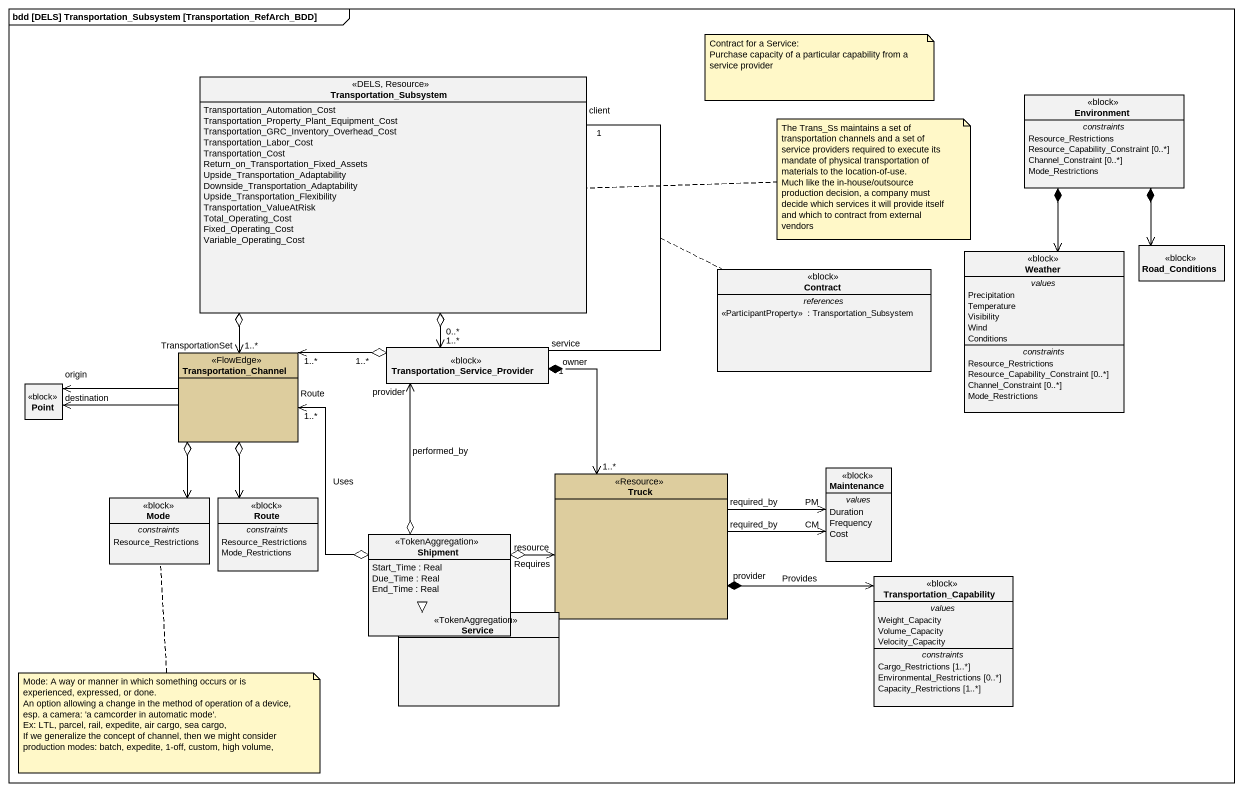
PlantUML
@startuml
mainframe bdd [DELS] Transportation_Subsystem [Transportation_RefArch_BDD]
hide circle
hide empty members
class Transportation_Subsystem <<DELS, Resource>> {
  Transportation_Automation_Cost
  Transportation_Property_Plant_Equipment_Cost
  Transportation_GRC_Inventory_Overhead_Cost
  Transportation_Labor_Cost
  Transportation_Cost
  Return_on_Transportation_Fixed_Assets
  Upside_Transportation_Adaptability
  Downside_Transportation_Adaptability
  Upside_Transportation_Flexibility
  Transportation_ValueAtRisk
  Total_Operating_Cost
  Fixed_Operating_Cost
  Variable_Operating_Cost
}
class Environment <<block>> {
  -- constraints --
  Resource_Restrictions
  Resource_Capability_Constraint [0..*]
  Channel_Constraint [0..*]
  Mode_Restrictions
}
class Weather <<block>> {
  -- values --
  Precipitation
  Temperature
  Visibility
  Wind
  Conditions
  -- constraints --
  Resource_Restrictions
  Resource_Capability_Constraint [0..*]
  Channel_Constraint [0..*]
  Mode_Restrictions
}
class Road_Conditions <<block>>
class Contract <<block>> {
  -- references --
  <<ParticipantProperty>>  : Transportation_Subsystem
}
class Transportation_Channel <<FlowEdge>> #DDCD9E
class "Transportation_Service_Provider" as Transportation_Service <<block>>
class Point <<block>>
class Truck <<Resource>> #DDCD9E
class Maintenance <<block>> {
  -- values --
  Duration
  Frequency
  Cost
}
class Mode <<block>> {
  -- constraints --
  Resource_Restrictions
}
class Route <<block>> {
  -- constraints --
  Resource_Restrictions
  Mode_Restrictions
}
class Shipment <<TokenAggregation>> {
  Start_Time : Real
  Due_Time : Real
  End_Time : Real
}
class Transportation_Capability <<block>> {
  -- values --
  Weight_Capacity
  Volume_Capacity
  Velocity_Capacity
  -- constraints --
  Cargo_Restrictions [1..*]
  Environmental_Restrictions [0..*]
  Capacity_Restrictions [1..*]
}
class Service <<TokenAggregation>>
Transportation_Subsystem o--> "1..*\nTransportationSet" Transportation_Channel
Transportation_Subsystem "0..*" o--> "1..*" Transportation_Service
Transportation_Subsystem "client\n1" -- "service\n1" Transportation_Service
(Transportation_Subsystem, Transportation_Service) .. Contract
Environment *--> Weather
Environment *--> Road_Conditions
Transportation_Channel -left-> "origin" Point
Transportation_Channel -left-> "destination" Point
Transportation_Channel o--> Mode
Transportation_Channel o--> Route
Transportation_Service "1..*" o-left-> "1..*" Transportation_Channel
Transportation_Service "owner" *--> "1..*" Truck
Truck "required_by" -right-> "PM" Maintenance
Truck "required_by" -right-> "CM" Maintenance
Truck "provider" *-right-> Transportation_Capability : Provides
Shipment o-up-> "Route\n1..*" Transportation_Channel : Uses
Shipment o-up-> "provider" Transportation_Service : performed_by
Shipment o-right-> "resource" Truck : Requires
Shipment --|> Service
note as N1
  Contract for a Service:
  Purchase capacity of a particular capability from a service provider
end note
note right of Transportation_Subsystem
  The Trans_Ss maintains a set of transportation channels and a set of service providers required to execute its mandate of physical transportation of materials to the location-of-use.
  Much like the in-house/outsource production decision, a company must decide which services it will provide itself and which to contract from external vendors
end note
note bottom of Mode
  Mode: A way or manner in which something occurs or is experienced, expressed, or done.
  An option allowing a change in the method of operation of a device, esp. a camera: 'a camcorder in automatic mode'.
  Ex: LTL, parcel, rail, expedite, air cargo, sea cargo,
  If we generalize the concept of channel, then we might consider production modes: batch, expedite, 1-off, custom, high volume,
end note
@enduml
